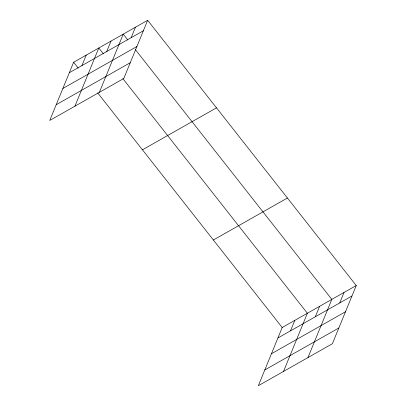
<?xml version="1.0" encoding="UTF-8"?>
<svg xmlns="http://www.w3.org/2000/svg" width="406" height="406" viewBox="0 0 406 406"><rect width="100%" height="100%" fill="white"/><g stroke="black" fill="none" stroke-linecap="round" stroke-linejoin="round"><path stroke-width="0.61" d="M147.657 20.3L73.608 62.275L49.75 120.455L123.8 78.475L147.657 20.3L356.25 285.545L332.392 343.725L258.343 385.7L282.2 327.525L356.25 285.545M81.905 65.599L86.199 55.14M74.927 106.179L98.785 48.004L103.373 53.841M106.712 51.537L111.005 41.077M99.363 92.329L123.221 34.155L127.814 39.986M131.153 37.687L135.442 27.227M290.498 330.849L294.792 320.39M283.52 371.429L307.378 313.254L122.876 78.642M315.305 316.787L319.598 306.327M307.956 357.574L331.814 299.4L135.462 49.715M339.741 302.932L344.034 292.472M69.319 72.735L143.369 30.76M62.859 88.483L136.913 46.507M56.206 104.707L130.255 62.727M142.445 149.809L216.494 107.834M213.363 239.992L287.418 198.016M277.912 337.985L351.961 296.004M271.452 353.733L345.501 311.752M264.798 369.952L338.848 327.977M73.608 62.275L78.196 68.112M97.704 92.913L282.2 327.525"/></g></svg>
